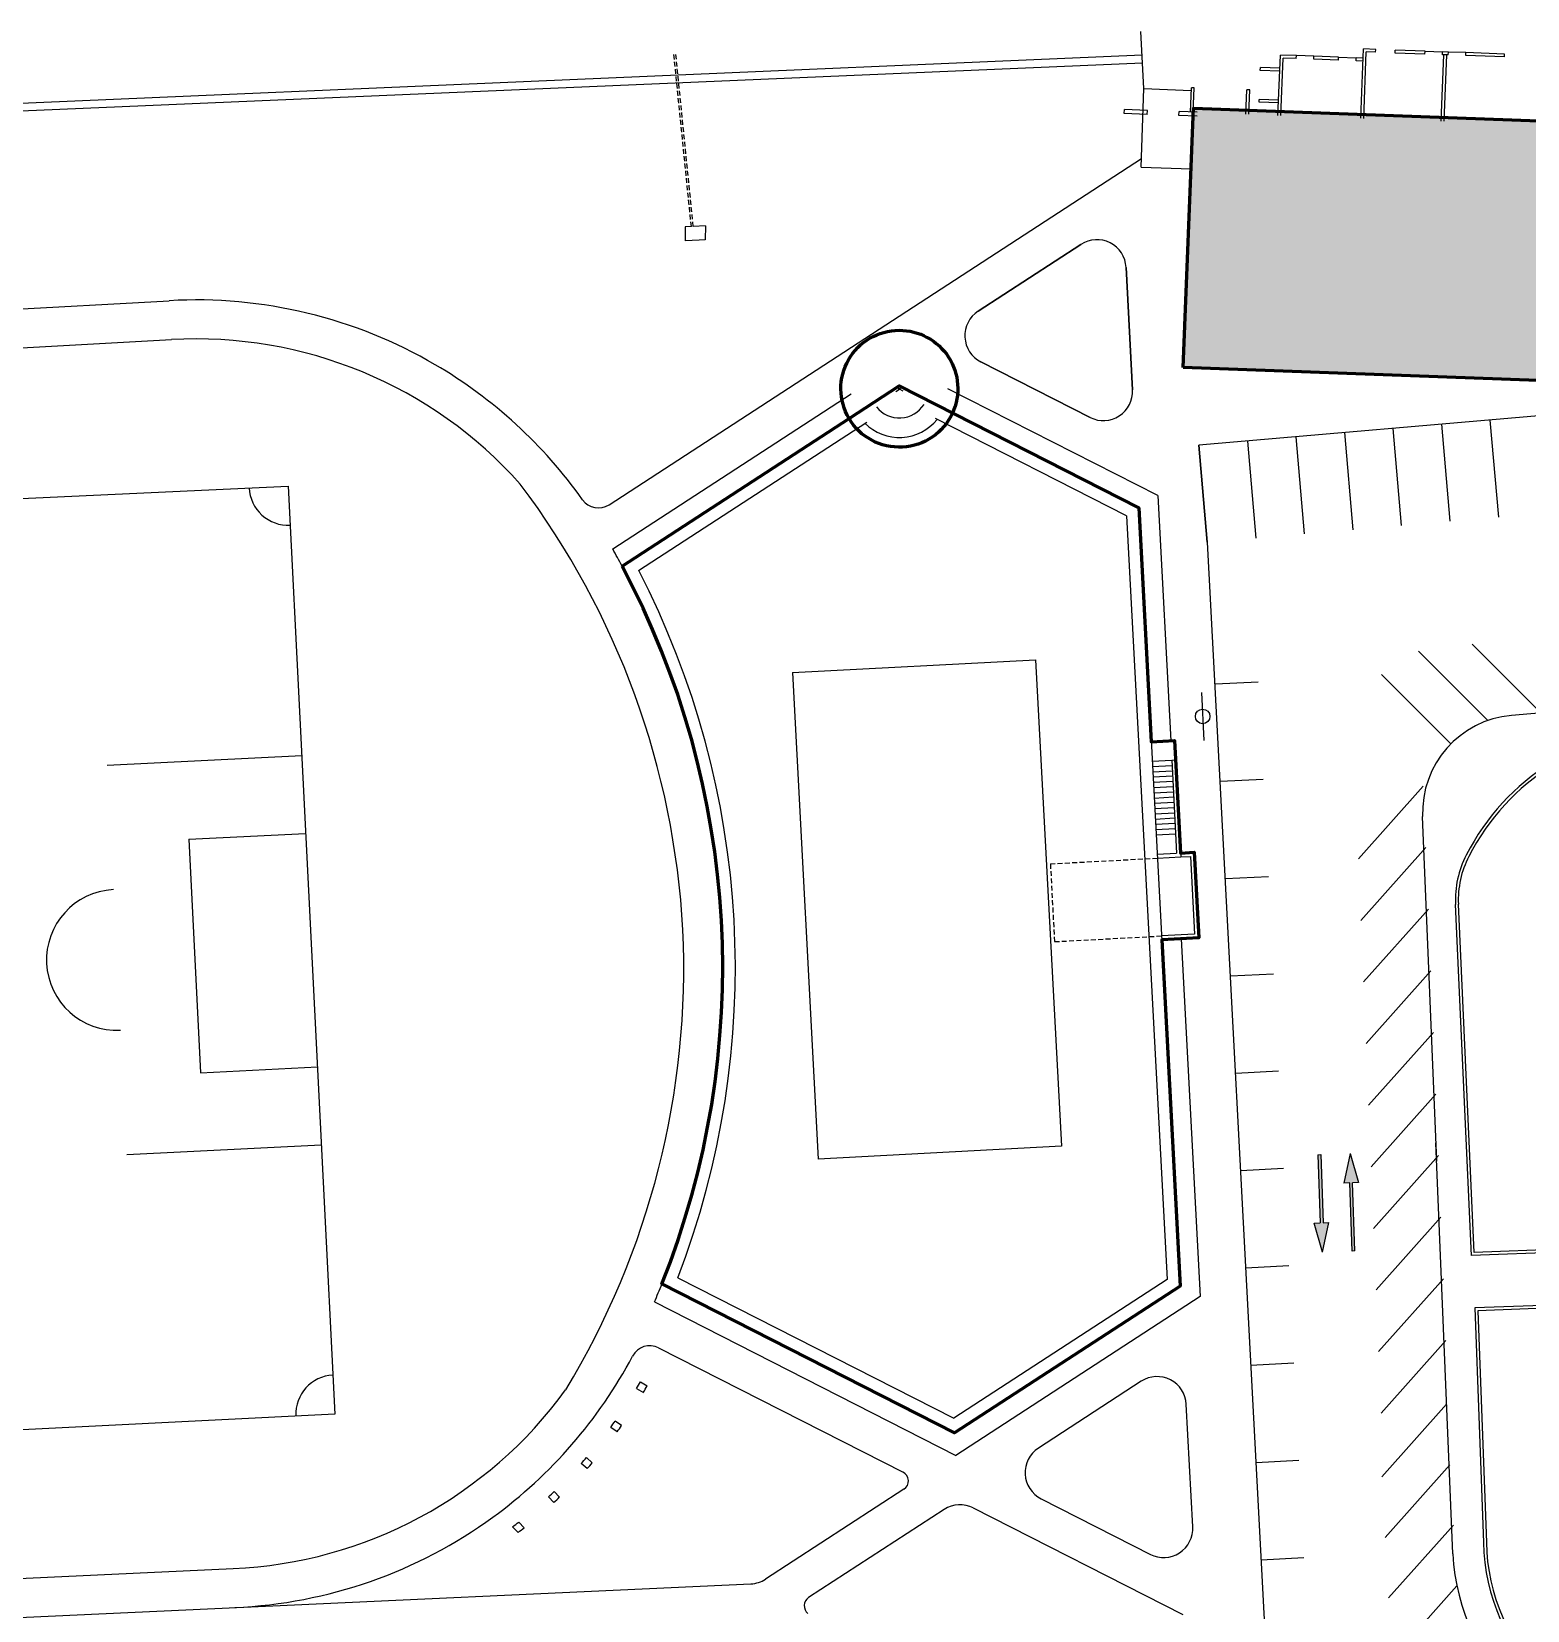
# Model space of a CAD drawing. Header units: millimetres. Extents: x 34038 to 35840, y 10511 to 10922.
# Drawn here: x 34143.3 to 34220.1, y 10798.8 to 10879.8 of the extents above; entities that cross this region are included whole.
import ezdxf

# ---------------------------------------------------------------- set-up
doc = ezdxf.new("R2010")
doc.units = ezdxf.units.MM
doc.linetypes.add('HIDDEN', pattern=[0.375, 0.25, -0.125])
for name, color, linetype in [('GUIA', 7, 'Continuous'), ('MANTER', 150, 'Continuous'), ('PAREDE', 4, 'Continuous'), ('PINTURA BRANCA', 7, 'Continuous'), ('piso2', 2, 'Continuous')]:
    doc.layers.add(name, color=color, linetype=linetype)
doc.layers.add('PROJEÇÃO DAS EDIFICAÇÕES', color=4, linetype='Continuous', lineweight=60)

# ---------------------------------------------------------------- blocks, each defined once
blk = doc.blocks.new('POST')
at = {"color": 7}
blk.add_line((-4.93, 0), (4.93, 0), dxfattribs=at)
blk.add_circle((0, 0), 1.5, dxfattribs=at)

msp = doc.modelspace()

# ---------------------------------------------------------------- hatches: boundary and pattern name
for points in [[(34209.592, 10817.157), (34209.166, 10818.643), (34209.466, 10818.654), (34209.346, 10822.152), (34209.496, 10822.157), (34209.616, 10818.659), (34209.915, 10818.669)], [(34211.008, 10822.208), (34211.434, 10820.722), (34211.134, 10820.712), (34211.254, 10817.214), (34211.104, 10817.209), (34210.985, 10820.707), (34210.685, 10820.696)]]:
    msp.add_hatch(color=256).paths.add_polyline_path(points)
at = {"layer": 'MANTER'}
h = msp.add_hatch(color=170, dxfattribs=at)
h.dxf.hatch_style = 1
h.paths.add_polyline_path([(34232.84, 10874.759), (34202.963, 10875.848), (34202.434, 10862.546), (34232.312, 10861.457)])

# ---------------------------------------------------------------- linework, layer by layer
for p, q in [((34200.421, 10876.854), (34200.255, 10879.783)), ((34105.318, 10874.506), (34200.323, 10878.585)), ((34105.335, 10874.106), (34200.345, 10878.185)), ((34200.421, 10876.854), (34202.849, 10876.766)), ((34172.967, 10855.498), (34200.29, 10873.264)), ((34200.274, 10872.827), (34202.839, 10872.733)), ((34176.881, 10869.761), (34176.868, 10869.044)), ((34177.191, 10869.775), (34176.881, 10869.761)), ((34177.911, 10869.808), (34177.291, 10869.78)), ((34177.911, 10869.808), (34177.898, 10869.09)), ((34177.589, 10869.076), (34176.868, 10869.044)), ((34177.898, 10869.09), (34177.589, 10869.076)), ((34191.913, 10865.431), (34197.19, 10868.863)), ((34199.505, 10867.685), (34199.838, 10861.399)), ((34083.893, 10862.357), (34150.397, 10865.975)), ((34084.002, 10860.36), (34150.51, 10863.978)), ((34197.66, 10859.983), (34192.05, 10862.837)), ((34173.153, 10853.234), (34185.393, 10861.193)), ((34201.127, 10855.975), (34190.355, 10861.455)), ((34201.127, 10855.975), (34201.794, 10843.395)), ((34202.332, 10833.229), (34203.304, 10814.878)), ((34209.346, 10822.152), (34209.496, 10822.157)), ((34209.346, 10822.152), (34209.466, 10818.654)), ((34209.496, 10822.157), (34209.616, 10818.659)), ((34211.008, 10822.208), (34210.685, 10820.696)), ((34211.008, 10822.208), (34211.434, 10820.722)), ((34210.985, 10820.707), (34210.685, 10820.696)), ((34211.104, 10817.209), (34210.985, 10820.707)), ((34211.434, 10820.722), (34211.134, 10820.712)), ((34211.254, 10817.214), (34211.134, 10820.712)), ((34209.166, 10818.643), (34209.466, 10818.654)), ((34209.592, 10817.157), (34209.166, 10818.643)), ((34209.592, 10817.157), (34209.915, 10818.669)), ((34209.616, 10818.659), (34209.915, 10818.669)), ((34211.254, 10817.214), (34211.104, 10817.209)), ((34175.299, 10814.596), (34190.767, 10806.726)), ((34203.304, 10814.878), (34190.767, 10806.726)), ((34174.585, 10810.496), (34174.931, 10810.295)), ((34174.381, 10810.152), (34174.727, 10809.951)), ((34173.377, 10807.93), (34173.052, 10808.163)), ((34173.612, 10808.254), (34173.287, 10808.487)), ((34172.107, 10806.346), (34171.805, 10806.608)), ((34171.842, 10806.046), (34171.54, 10806.309)), ((34170.428, 10804.589), (34170.153, 10804.879)), ((34188.105, 10804.995), (34181, 10800.374)), ((34170.137, 10804.315), (34169.861, 10804.605)), ((34168.613, 10803.015), (34168.336, 10803.306)), ((34168.295, 10802.769), (34168.018, 10803.06)), ((34087.133, 10797.87), (34153.669, 10800.918)), ((34073.029, 10795.222), (34180.251, 10800.134))]:
    msp.add_line(p, q)
at = {"color": 2}
for p, q in [((34200.421, 10876.854), (34200.255, 10879.783)), ((34191.913, 10865.431), (34197.19, 10868.863)), ((34197.19, 10868.863), (34191.913, 10865.431)), ((34199.505, 10867.685), (34199.838, 10861.399)), ((34199.838, 10861.399), (34199.505, 10867.685)), ((34197.66, 10859.983), (34192.05, 10862.837)), ((34192.05, 10862.837), (34197.66, 10859.983)), ((34173.636, 10852.355), (34187.608, 10861.44)), ((34200.159, 10855.345), (34188.127, 10861.467)), ((34199.53, 10854.936), (34189.716, 10859.929)), ((34174.487, 10852.133), (34186.19, 10859.742)), ((34200.159, 10855.345), (34202.275, 10815.401)), ((34199.53, 10854.936), (34201.606, 10815.742)), ((34182.38, 10846.893), (34194.863, 10847.554)), ((34182.38, 10846.893), (34194.863, 10847.554)), ((34194.863, 10847.554), (34196.185, 10822.589)), ((34194.863, 10847.554), (34196.185, 10822.589)), ((34182.38, 10846.893), (34183.703, 10821.928)), ((34201.846, 10842.396), (34202.099, 10837.623)), ((34202.046, 10842.407), (34202.31, 10837.434)), ((34202.31, 10837.434), (34202.809, 10837.46)), ((34202.809, 10837.46), (34203.021, 10833.466)), ((34203.021, 10833.466), (34201.323, 10833.376)), ((34196.185, 10822.589), (34183.703, 10821.928)), ((34196.185, 10822.589), (34183.703, 10821.928)), ((34175.681, 10815.523), (34190.706, 10807.879)), ((34176.502, 10815.835), (34190.666, 10808.628)), ((34201.606, 10815.742), (34190.666, 10808.628)), ((34202.275, 10815.401), (34190.706, 10807.879))]:
    msp.add_line(p, q, dxfattribs=at)
at = {"linetype": 'HIDDEN'}
for p, q in [((34177.191, 10869.775), (34176.291, 10878.654)), ((34177.291, 10869.78), (34176.391, 10878.659))]:
    msp.add_line(p, q, dxfattribs=at)
at = {"color": 7}
for p, q in [((34200.274, 10872.827), (34200.421, 10876.854)), ((34187.933, 10861.424), (34187.802, 10861.49)), ((34187.806, 10861.417), (34187.929, 10861.497)), ((34201.993, 10843.406), (34202.046, 10842.407)), ((34147.203, 10842.135), (34157.191, 10842.638)), ((34151.4, 10838.342), (34157.392, 10838.643)), ((34151.4, 10838.342), (34152.003, 10826.357)), ((34217.236, 10816.987), (34216.411, 10834.998)), ((34217.379, 10817.142), (34216.56, 10835.005)), ((34152.003, 10826.357), (34157.995, 10826.659)), ((34148.209, 10822.161), (34158.197, 10822.664)), ((34243.788, 10817.958), (34217.236, 10816.987)), ((34243.629, 10818.102), (34217.379, 10817.142)), ((34243.935, 10815.265), (34217.406, 10814.294)), ((34243.793, 10815.109), (34217.561, 10814.15)), ((34217.406, 10814.294), (34217.846, 10802.255)), ((34217.561, 10814.15), (34217.996, 10802.261)), ((34175.513, 10812.243), (34188.059, 10805.859)), ((34200.281, 10810.526), (34195.004, 10807.095)), ((34200.281, 10810.526), (34195.004, 10807.095)), ((34202.929, 10803.062), (34202.596, 10809.348)), ((34202.929, 10803.062), (34202.596, 10809.348)), ((34191.661, 10804.027), (34202.417, 10798.554)), ((34195.141, 10804.5), (34200.751, 10801.646)), ((34195.141, 10804.5), (34200.751, 10801.646)), ((34190.163, 10803.947), (34183.21, 10799.426))]:
    msp.add_line(p, q, dxfattribs=at)
at = {"color": 3}
for p, q in [((34187.608, 10861.44), (34187.859, 10861.603)), ((34188.127, 10861.467), (34187.859, 10861.603)), ((34187.69, 10861.314), (34187.869, 10861.43)), ((34188.059, 10861.334), (34187.869, 10861.43))]:
    msp.add_line(p, q, dxfattribs=at)
at = {"linetype": 'Continuous'}
for p, q in [((34200.795, 10843.342), (34201.993, 10843.406)), ((34200.862, 10842.074), (34201.861, 10842.127)), ((34200.876, 10841.804), (34201.875, 10841.857)), ((34200.891, 10841.535), (34201.889, 10841.588)), ((34200.905, 10841.265), (34201.904, 10841.318)), ((34200.919, 10840.995), (34201.918, 10841.048)), ((34200.934, 10840.726), (34201.932, 10840.779)), ((34200.948, 10840.456), (34201.946, 10840.509)), ((34200.962, 10840.186), (34201.961, 10840.239)), ((34200.976, 10839.917), (34201.975, 10839.97)), ((34200.991, 10839.647), (34201.989, 10839.7)), ((34201.005, 10839.378), (34202.004, 10839.431)), ((34201.019, 10839.108), (34202.018, 10839.161)), ((34201.034, 10838.838), (34202.032, 10838.891)), ((34201.048, 10838.569), (34202.046, 10838.622))]:
    msp.add_line(p, q, dxfattribs=at)
at = {"color": 7, "linetype": 'Continuous'}
msp.add_line((34200.848, 10842.343), (34201.846, 10842.396), dxfattribs=at)
at = {"color": 2, "linetype": 'Continuous'}
for p, q in [((34201.846, 10842.396), (34202.046, 10842.407)), ((34201.101, 10837.57), (34202.099, 10837.623)), ((34201.111, 10837.37), (34202.31, 10837.434)), ((34202.299, 10837.634), (34202.998, 10837.671)), ((34202.998, 10837.671), (34203.231, 10833.277)), ((34201.334, 10833.176), (34203.231, 10833.277))]:
    msp.add_line(p, q, dxfattribs=at)
at = {"color": 2, "linetype": 'HIDDEN'}
for p, q in [((34195.618, 10837.079), (34201.111, 10837.37)), ((34195.618, 10837.079), (34195.83, 10833.085)), ((34195.83, 10833.085), (34201.323, 10833.376))]:
    msp.add_line(p, q, dxfattribs=at)
at = {"color": 7}
msp.add_lwpolyline([(34156.495, 10856.455), (34158.892, 10808.847), (34080.045, 10804.896), (34077.656, 10852.816)], close=True, dxfattribs=at)
at = {"color": 2, "linetype": 'HIDDEN'}
msp.add_circle((34187.867, 10861.457), 3, dxfattribs=at)
at = {"color": 2}
for centre, radius, start, end in [((34198.007, 10867.605), 1.5, 3.0329, 123.0329), ((34198.007, 10867.605), 1.5, 3.0329, 123.0329), ((34192.73, 10864.174), 1.5, 123.0329, 243.0329), ((34198.34, 10861.32), 1.5, 243.0329, 3.0329), ((34135.07, 10831.741), 43.73, 338.23164, 28.12543), ((34135.07, 10831.741), 44.38, 338.99842, 27.35476)]:
    msp.add_arc(centre, radius, start, end, dxfattribs=at)
for centre, radius, start, end in [((34198.007, 10867.605), 1.5, 3.0329, 123.0329), ((34151.77, 10841.703), 24.311, 59.67477, 93.23901), ((34192.73, 10864.174), 1.5, 123.0329, 243.0329), ((34151.77, 10841.703), 22.311, 41.7676, 93.23901), ((34151.77, 10841.703), 24.311, 35.32199, 59.67477), ((34198.34, 10861.32), 1.5, 243.0329, 3.0329), ((34187.867, 10861.457), 2.5, 225.10837, 320.95743), ((34187.867, 10861.457), 1.5, 218.48898, 327.57682), ((34172.422, 10856.337), 1, 215.32199, 303.0329), ((34175.06, 10811.352), 1, 63.0329, 152.06782), ((34152.697, 10823.208), 24.311, 306.062, 332.06782), ((34152.697, 10823.208), 25.311, 328.94731, 329.85281), ((34152.697, 10823.208), 22.311, 272.49776, 323.96916), ((34152.697, 10823.208), 25.711, 328.96139, 329.85281), ((34152.697, 10823.208), 25.311, 323.53006, 324.43556), ((34152.697, 10823.208), 25.711, 323.54415, 324.43556), ((34152.697, 10823.208), 25.311, 318.11281, 319.01831), ((34195.821, 10805.837), 1.5, 123.0329, 243.0329), ((34152.697, 10823.208), 25.711, 318.1269, 319.01831), ((34187.832, 10805.414), 0.5, 303.0329, 63.0329), ((34152.697, 10823.208), 25.311, 312.69557, 313.60107), ((34152.697, 10823.208), 25.711, 312.70965, 313.60107), ((34152.697, 10823.208), 24.311, 272.49776, 306.062), ((34152.697, 10823.208), 25.311, 307.24984, 308.16012), ((34152.697, 10823.208), 25.711, 307.34904, 308.24502), ((34180.182, 10801.632), 1.5, 272.6229, 303.0329), ((34183.483, 10799.007), 0.5, 123.0329, 231.00175)]:
    msp.add_arc(centre, radius, start, end)
at = {"color": 7}
for centre, radius, start, end in [((34156.495, 10856.455), 2, 182.64266, 272.88282), ((34135.085, 10831.451), 41.73, 3.0675, 37.00007), ((34135.07, 10831.741), 43.73, 28.12543, 29.43931), ((34227.681, 10832.069), 12.024, 91.26181, 153.00466), ((34227.681, 10832.069), 11.874, 91.23857, 153.00466), ((34221.405, 10835.227), 5, 152.60524, 182.62326), ((34221.405, 10835.227), 4.85, 152.60524, 182.62326), ((34147.706, 10832.148), 3.612, 92.88282, 272.88282), ((34135.07, 10831.741), 41.73, 328.7367, 2.66926), ((34135.07, 10831.741), 43.73, 336.91725, 338.23164), ((34158.892, 10808.847), 2, 92.88282, 182.86838), ((34201.098, 10809.268), 1.5, 3.0329, 123.0329), ((34190.981, 10802.69), 1.5, 63.0329, 123.0329), ((34201.431, 10802.983), 1.5, 243.0329, 3.0329), ((34227.9, 10802.375), 11.652, 183.46936, 225.60828), ((34227.937, 10802.416), 10.092, 180.9124, 273.70811), ((34227.937, 10802.416), 9.942, 180.9124, 272.29836)]:
    msp.add_arc(centre, radius, start, end, dxfattribs=at)
at = {"layer": 'GUIA', "linetype": 'Continuous'}
for p, q in [((34230.636, 10860.931), (34203.238, 10858.557)), ((34203.67, 10853.576), (34203.238, 10858.557)), ((34246.478, 10847.046), (34219.291, 10844.691)), ((34215.447, 10821.82), (34214.726, 10839.506)), ((34216.269, 10801.67), (34215.409, 10822.764))]:
    msp.add_line(p, q, dxfattribs=at)
at = {"layer": 'GUIA'}
msp.add_line((34203.67, 10853.576), (34206.7, 10796.375), dxfattribs=at)
at = {"layer": 'GUIA', "linetype": 'Continuous'}
msp.add_arc((34219.722, 10839.71), 5, 94.95167, 182.33429, dxfattribs=at)
at = {"layer": 'MANTER'}
msp.add_lwpolyline([(34202.434, 10862.546), (34202.963, 10875.848), (34232.84, 10874.759), (34232.312, 10861.457), (34202.434, 10862.546)], dxfattribs=at)
at = {"layer": 'PAREDE'}
for p, q in [((34207.302, 10875.485), (34207.425, 10878.577)), ((34208.244, 10878.548), (34207.425, 10878.577)), ((34208.238, 10878.398), (34208.244, 10878.548)), ((34209.138, 10878.365), (34209.143, 10878.515)), ((34210.413, 10878.469), (34209.143, 10878.515)), ((34211.549, 10875.335), (34211.69, 10878.892)), ((34212.32, 10878.869), (34211.69, 10878.892)), ((34211.699, 10875.33), (34211.834, 10878.737)), ((34212.314, 10878.719), (34211.834, 10878.737)), ((34212.314, 10878.719), (34212.32, 10878.869)), ((34213.313, 10878.683), (34213.319, 10878.833)), ((34214.842, 10878.627), (34213.313, 10878.683)), ((34214.848, 10878.777), (34213.319, 10878.833)), ((34214.842, 10878.627), (34214.848, 10878.777)), ((34215.681, 10875.184), (34215.817, 10878.592)), ((34215.742, 10878.595), (34215.748, 10878.744)), ((34216.042, 10878.584), (34215.742, 10878.595)), ((34216.048, 10878.733), (34215.748, 10878.744)), ((34215.831, 10875.179), (34215.967, 10878.586)), ((34216.042, 10878.584), (34216.048, 10878.733)), ((34216.941, 10878.551), (34216.947, 10878.701)), ((34218.92, 10878.479), (34216.941, 10878.551)), ((34218.926, 10878.629), (34216.947, 10878.701)), ((34218.92, 10878.479), (34218.926, 10878.629)), ((34206.393, 10877.794), (34206.399, 10877.944)), ((34207.393, 10877.758), (34206.393, 10877.794)), ((34207.398, 10877.908), (34206.399, 10877.944)), ((34207.452, 10875.479), (34207.569, 10878.422)), ((34208.238, 10878.398), (34207.569, 10878.422)), ((34210.407, 10878.319), (34209.138, 10878.365)), ((34210.407, 10878.319), (34210.413, 10878.469)), ((34211.306, 10878.286), (34211.312, 10878.436)), ((34211.666, 10878.273), (34211.306, 10878.286)), ((34211.672, 10878.423), (34211.312, 10878.436)), ((34202.805, 10875.654), (34202.855, 10876.903)), ((34203.004, 10876.897), (34202.855, 10876.903)), ((34202.955, 10875.648), (34203.004, 10876.897)), ((34205.653, 10875.55), (34205.703, 10876.8)), ((34205.853, 10876.794), (34205.703, 10876.799)), ((34205.803, 10875.544), (34205.853, 10876.794)), ((34206.328, 10876.156), (34206.334, 10876.306)), ((34207.327, 10876.119), (34206.328, 10876.156)), ((34207.332, 10876.269), (34206.334, 10876.306)), ((34199.409, 10875.576), (34199.417, 10875.776)), ((34200.588, 10875.534), (34199.409, 10875.576)), ((34200.596, 10875.734), (34199.417, 10875.776)), ((34200.588, 10875.534), (34200.596, 10875.734)), ((34202.217, 10875.475), (34202.225, 10875.675)), ((34203.147, 10875.441), (34202.217, 10875.475)), ((34203.155, 10875.641), (34202.225, 10875.675))]:
    msp.add_line(p, q, dxfattribs=at)
at = {"layer": 'PINTURA BRANCA'}
for p, q in [((34210.71, 10859.204), (34211.142, 10854.223)), ((34213.201, 10859.42), (34213.632, 10854.439)), ((34215.692, 10859.636), (34216.123, 10854.655)), ((34218.182, 10859.852), (34218.614, 10854.87)), ((34203.238, 10858.557), (34203.67, 10853.576)), ((34205.729, 10858.773), (34206.16, 10853.791)), ((34208.22, 10858.989), (34208.651, 10854.007)), ((34214.517, 10847.992), (34218.078, 10844.431)), ((34217.263, 10848.357), (34220.799, 10844.821)), ((34217.263, 10848.357), (34220.799, 10844.821)), ((34204.087, 10846.306), (34206.284, 10846.421)), ((34212.609, 10846.789), (34216.17, 10843.228)), ((34204.348, 10841.313), (34206.545, 10841.428)), ((34214.761, 10841.068), (34211.433, 10837.337)), ((34214.89, 10837.908), (34211.562, 10834.177)), ((34204.61, 10836.32), (34206.807, 10836.435)), ((34215.019, 10834.747), (34211.691, 10831.016)), ((34215.148, 10831.587), (34211.819, 10827.856)), ((34204.871, 10831.327), (34207.068, 10831.442)), ((34215.277, 10828.426), (34211.948, 10824.695)), ((34205.132, 10826.334), (34207.329, 10826.449)), ((34215.405, 10825.266), (34212.077, 10821.534)), ((34215.534, 10822.105), (34212.206, 10818.374)), ((34205.394, 10821.34), (34207.591, 10821.455)), ((34215.663, 10818.945), (34212.335, 10815.213)), ((34205.655, 10816.347), (34207.852, 10816.462)), ((34215.792, 10815.784), (34212.464, 10812.053)), ((34215.921, 10812.624), (34212.592, 10808.892)), ((34205.916, 10811.354), (34208.113, 10811.469)), ((34215.952, 10809.354), (34212.624, 10805.623)), ((34206.178, 10806.361), (34208.375, 10806.476)), ((34216.13, 10806.248), (34212.802, 10802.517)), ((34216.307, 10803.142), (34212.979, 10799.411)), ((34216.307, 10803.142), (34212.979, 10799.411)), ((34216.307, 10803.142), (34212.979, 10799.411)), ((34206.439, 10801.368), (34208.636, 10801.483)), ((34216.485, 10800.036), (34213.156, 10796.305))]:
    msp.add_line(p, q, dxfattribs=at)
at = {"layer": 'piso2'}
for p, q in [((34209.143, 10878.515), (34208.244, 10878.548)), ((34214.848, 10878.777), (34215.748, 10878.744)), ((34216.947, 10878.701), (34216.048, 10878.733)), ((34210.413, 10878.469), (34211.312, 10878.436))]:
    msp.add_line(p, q, dxfattribs=at)
at = {"layer": 'PROJEÇÃO DAS EDIFICAÇÕES'}
msp.add_lwpolyline([(34202.434, 10862.546), (34202.963, 10875.848), (34232.84, 10874.759), (34232.312, 10861.457), (34202.434, 10862.546)], dxfattribs=at)
at = {"layer": 'PROJEÇÃO DAS EDIFICAÇÕES', "color": 4}
for points in [[(34185.285, 10859.929, -0.580021), (34187.859, 10864.457, -0.546855), (34190.596, 10860.211, -0.605935), (34185.285, 10859.929, -0.1878)], [(34173.636, 10852.355), (34185.285, 10859.929), (34187.859, 10861.603), (34200.159, 10855.345), (34200.795, 10843.342), (34201.993, 10843.406), (34202.299, 10837.634), (34202.998, 10837.671), (34203.231, 10833.277), (34201.334, 10833.176), (34202.275, 10815.401), (34190.706, 10807.879), (34175.681, 10815.523, 0.221209), (34173.636, 10852.355, -3.173326)]]:
    msp.add_lwpolyline(points, format="xyb", dxfattribs=at)

# ---------------------------------------------------------------- block references
at = {"xscale": 0.25, "yscale": 0.25, "zscale": 0.25, "rotation": 272.4791497163263}
msp.add_blockref('POST', (34203.435, 10844.641), dxfattribs=at)

doc.saveas('drawing.dxf')
